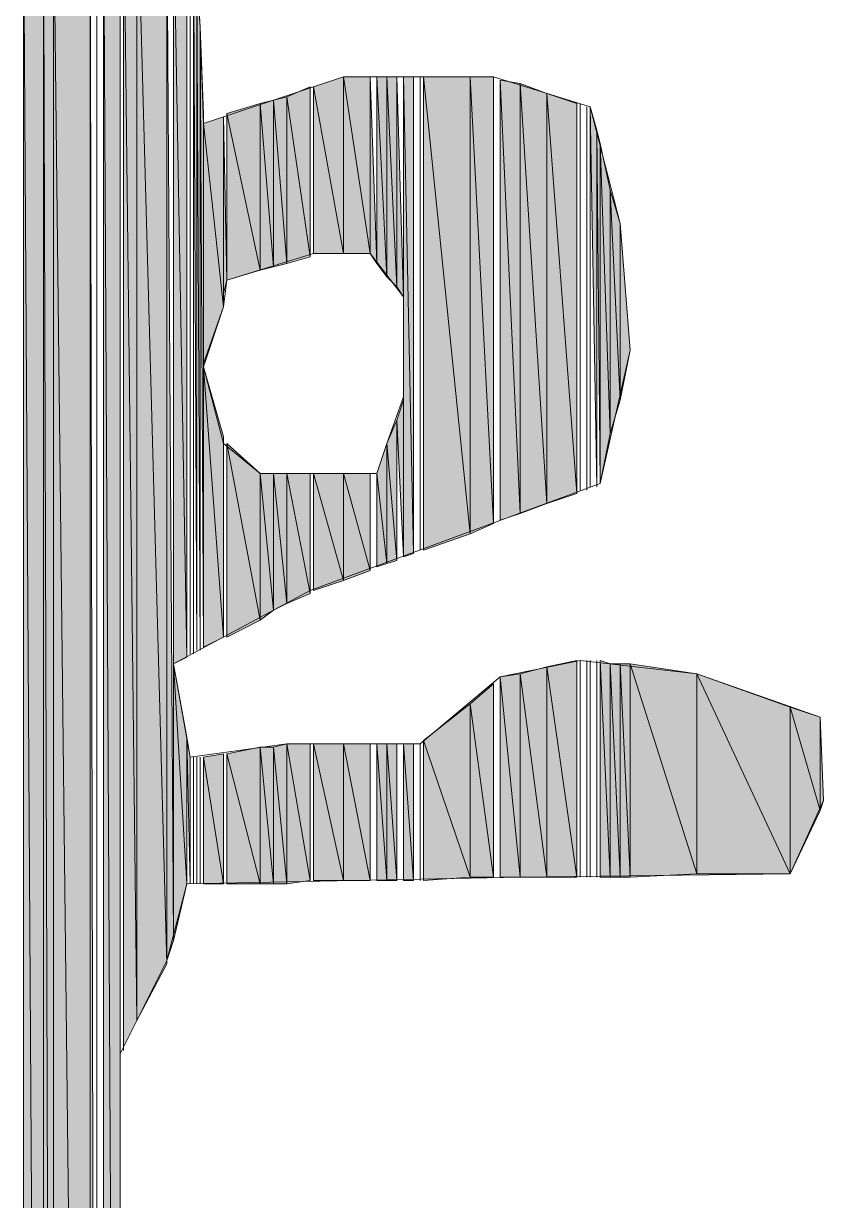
# Model space of a CAD drawing. Header units: millimetres. Extents: x -30643 to 86172, y -19411 to 63186.
# Drawn here: x 83530.8 to 83699.6, y 604.8 to 853.2 of the extents above; entities that cross this region are included whole.
import ezdxf

# ---------------------------------------------------------------- set-up
doc = ezdxf.new("R2010")
doc.units = ezdxf.units.MM

msp = doc.modelspace()

# ---------------------------------------------------------------- hatches: boundary and pattern name
h = msp.add_hatch(color=0)
h.dxf.hatch_style = 2
h.paths.add_polyline_path([(83551.16, 217.05), (83551.16, 884.84), (83547.64, 884.14)])
h = msp.add_hatch(color=0)
h.dxf.hatch_style = 2
h.paths.add_polyline_path([(83551.16, 372.56), (83551.16, 423.93), (83551.16, 884.84)])
h = msp.add_hatch(color=0)
h.dxf.hatch_style = 2
h.paths.add_polyline_path([(83554.68, 642.78), (83554.68, 885.55), (83551.86, 884.84)])
h = msp.add_hatch(color=0)
h.dxf.hatch_style = 2
h.paths.add_polyline_path([(83551.86, 637.15), (83554.68, 642.78), (83551.86, 884.84)])
h = msp.add_hatch(color=0)
h.dxf.hatch_style = 2
h.paths.add_polyline_path([(83554.68, 642.78), (83561.01, 654.74), (83554.68, 885.55)])
h = msp.add_hatch(color=0)
h.dxf.hatch_style = 2
h.paths.add_polyline_path([(83561.01, 654.74), (83561.01, 879.92), (83554.68, 885.55)])
h = msp.add_hatch(color=0)
h.dxf.hatch_style = 2
h.paths.add_polyline_path([(83544.83, 199.46), (83544.83, 883.44), (83537.09, 881.32)])
h = msp.add_hatch(color=0)
h.dxf.hatch_style = 2
h.paths.add_polyline_path([(83544.83, 199.46), (83546.23, 201.57), (83544.83, 883.44)])
h = msp.add_hatch(color=0)
h.dxf.hatch_style = 2
h.paths.add_polyline_path([(83547.64, 202.98), (83551.16, 217.05), (83547.64, 884.14)])
h = msp.add_hatch(color=0)
h.dxf.hatch_style = 2
h.paths.add_polyline_path([(83534.97, 192.42), (83534.97, 881.32), (83530.75, 879.92)])
h = msp.add_hatch(color=0)
h.dxf.hatch_style = 2
h.paths.add_polyline_path([(83530.75, 198.76), (83534.97, 192.42), (83530.75, 879.92)])
h = msp.add_hatch(color=0)
h.dxf.hatch_style = 2
h.paths.add_polyline_path([(83534.97, 192.42), (83537.09, 189.61), (83534.97, 881.32)])
h = msp.add_hatch(color=0)
h.dxf.hatch_style = 2
h.paths.add_polyline_path([(83537.09, 189.61), (83537.09, 881.32), (83534.97, 881.32)])
h = msp.add_hatch(color=0)
h.dxf.hatch_style = 2
h.paths.add_polyline_path([(83537.09, 189.61), (83544.83, 199.46), (83537.09, 881.32)])
h = msp.add_hatch(color=0)
h.dxf.hatch_style = 2
h.paths.add_polyline_path([(83561.01, 655.44), (83562.42, 659.67), (83561.01, 879.21)])
h = msp.add_hatch(color=0)
h.dxf.hatch_style = 2
h.paths.add_polyline_path([(83562.42, 718.07), (83565.23, 719.48), (83562.42, 877.81)])
h = msp.add_hatch(color=0)
h.dxf.hatch_style = 2
h.paths.add_polyline_path([(83565.23, 719.48), (83565.23, 874.99), (83562.42, 877.81)])
h = msp.add_hatch(color=0)
h.dxf.hatch_style = 2
h.paths.add_polyline_path([(83567.34, 720.89), (83567.34, 861.62), (83566.64, 874.29)])
h = msp.add_hatch(color=0)
h.dxf.hatch_style = 2
h.paths.add_polyline_path([(83568.05, 720.89), (83568.05, 852.47), (83567.34, 861.62)])
h = msp.add_hatch(color=0)
h.dxf.hatch_style = 2
h.paths.add_polyline_path([(83568.75, 721.59), (83568.75, 834.18), (83568.05, 852.47)])
h = msp.add_hatch(color=0)
h.dxf.hatch_style = 2
h.paths.add_polyline_path([(83591.27, 803.92), (83591.27, 839.81), (83586.34, 837.7)])
h = msp.add_hatch(color=0)
h.dxf.hatch_style = 2
h.paths.add_polyline_path([(83598.3, 804.62), (83598.3, 841.92), (83591.97, 839.81)])
h = msp.add_hatch(color=0)
h.dxf.hatch_style = 2
h.paths.add_polyline_path([(83591.97, 804.62), (83598.3, 804.62), (83591.97, 839.81)])
h = msp.add_hatch(color=0)
h.dxf.hatch_style = 2
h.paths.add_polyline_path([(83598.3, 804.62), (83603.93, 804.62), (83598.3, 841.92)])
h = msp.add_hatch(color=0)
h.dxf.hatch_style = 2
h.paths.add_polyline_path([(83603.93, 804.62), (83603.93, 841.92), (83598.3, 841.92)])
h = msp.add_hatch(color=0)
h.dxf.hatch_style = 2
h.paths.add_polyline_path([(83603.93, 804.62), (83605.34, 802.51), (83603.93, 841.92)])
h = msp.add_hatch(color=0)
h.dxf.hatch_style = 2
h.paths.add_polyline_path([(83605.34, 802.51), (83607.45, 799.7), (83605.34, 841.92)])
h = msp.add_hatch(color=0)
h.dxf.hatch_style = 2
h.paths.add_polyline_path([(83607.45, 799.7), (83607.45, 841.92), (83605.34, 841.92)])
h = msp.add_hatch(color=0)
h.dxf.hatch_style = 2
h.paths.add_polyline_path([(83607.45, 799.7), (83609.56, 797.59), (83607.45, 841.92)])
h = msp.add_hatch(color=0)
h.dxf.hatch_style = 2
h.paths.add_polyline_path([(83609.56, 797.59), (83609.56, 841.92), (83607.45, 841.92)])
h = msp.add_hatch(color=0)
h.dxf.hatch_style = 2
h.paths.add_polyline_path([(83609.56, 797.59), (83610.97, 795.48), (83609.56, 841.92)])
h = msp.add_hatch(color=0)
h.dxf.hatch_style = 2
h.paths.add_polyline_path([(83610.97, 740.59), (83613.08, 741.29), (83610.97, 841.92)])
h = msp.add_hatch(color=0)
h.dxf.hatch_style = 2
h.paths.add_polyline_path([(83613.08, 741.29), (83613.08, 841.92), (83610.97, 841.92)])
h = msp.add_hatch(color=0)
h.dxf.hatch_style = 2
h.paths.add_polyline_path([(83615.19, 742), (83625.04, 745.51), (83615.19, 841.92)])
h = msp.add_hatch(color=0)
h.dxf.hatch_style = 2
h.paths.add_polyline_path([(83625.04, 745.51), (83625.04, 841.92), (83615.19, 841.92)])
h = msp.add_hatch(color=0)
h.dxf.hatch_style = 2
h.paths.add_polyline_path([(83625.04, 745.51), (83629.97, 747.63), (83625.04, 841.92)])
h = msp.add_hatch(color=0)
h.dxf.hatch_style = 2
h.paths.add_polyline_path([(83629.97, 747.63), (83629.97, 841.92), (83625.04, 841.92)])
h = msp.add_hatch(color=0)
h.dxf.hatch_style = 2
h.paths.add_polyline_path([(83631.38, 748.33), (83635.6, 749.74), (83631.38, 841.21)])
h = msp.add_hatch(color=0)
h.dxf.hatch_style = 2
h.paths.add_polyline_path([(83635.6, 749.74), (83635.6, 840.51), (83631.38, 841.21)])
h = msp.add_hatch(color=0)
h.dxf.hatch_style = 2
h.paths.add_polyline_path([(83635.6, 749.74), (83641.23, 751.85), (83635.6, 840.51)])
h = msp.add_hatch(color=0)
h.dxf.hatch_style = 2
h.paths.add_polyline_path([(83641.23, 751.85), (83641.23, 838.4), (83635.6, 840.51)])
h = msp.add_hatch(color=0)
h.dxf.hatch_style = 2
h.paths.add_polyline_path([(83586.34, 802.51), (83586.34, 837.7), (83583.53, 836.99)])
h = msp.add_hatch(color=0)
h.dxf.hatch_style = 2
h.paths.add_polyline_path([(83586.34, 802.51), (83591.27, 803.92), (83586.34, 837.7)])
h = msp.add_hatch(color=0)
h.dxf.hatch_style = 2
h.paths.add_polyline_path([(83641.23, 751.85), (83647.56, 753.96), (83641.23, 838.4)])
h = msp.add_hatch(color=0)
h.dxf.hatch_style = 2
h.paths.add_polyline_path([(83647.56, 753.96), (83647.56, 836.29), (83641.23, 838.4)])
h = msp.add_hatch(color=0)
h.dxf.hatch_style = 2
h.paths.add_polyline_path([(83580.71, 801.11), (83580.71, 836.29), (83573.68, 834.18)])
h = msp.add_hatch(color=0)
h.dxf.hatch_style = 2
h.paths.add_polyline_path([(83583.53, 801.81), (83583.53, 836.99), (83580.71, 836.29)])
h = msp.add_hatch(color=0)
h.dxf.hatch_style = 2
h.paths.add_polyline_path([(83580.71, 801.11), (83583.53, 801.81), (83580.71, 836.29)])
h = msp.add_hatch(color=0)
h.dxf.hatch_style = 2
h.paths.add_polyline_path([(83583.53, 801.81), (83586.34, 802.51), (83583.53, 836.99)])
h = msp.add_hatch(color=0)
h.dxf.hatch_style = 2
h.paths.add_polyline_path([(83651.78, 755.37), (83651.78, 830.66), (83650.38, 835.59)])
h = msp.add_hatch(color=0)
h.dxf.hatch_style = 2
h.paths.add_polyline_path([(83568.75, 781.4), (83568.75, 832.07), (83568.75, 834.18)])
h = msp.add_hatch(color=0)
h.dxf.hatch_style = 2
h.paths.add_polyline_path([(83572.97, 793.36), (83572.97, 833.47), (83568.75, 832.07)])
h = msp.add_hatch(color=0)
h.dxf.hatch_style = 2
h.paths.add_polyline_path([(83572.97, 793.36), (83572.97, 796.18), (83572.97, 833.47)])
h = msp.add_hatch(color=0)
h.dxf.hatch_style = 2
h.paths.add_polyline_path([(83572.97, 796.18), (83573.68, 798.99), (83572.97, 833.47)])
h = msp.add_hatch(color=0)
h.dxf.hatch_style = 2
h.paths.add_polyline_path([(83573.68, 798.99), (83580.71, 801.11), (83573.68, 834.18)])
h = msp.add_hatch(color=0)
h.dxf.hatch_style = 2
h.paths.add_polyline_path([(83568.75, 781.4), (83572.97, 793.36), (83568.75, 832.07)])
h = msp.add_hatch(color=0)
h.dxf.hatch_style = 2
h.paths.add_polyline_path([(83652.49, 756.07), (83652.49, 827.84), (83651.78, 830.66)])
h = msp.add_hatch(color=0)
h.dxf.hatch_style = 2
h.paths.add_polyline_path([(83652.49, 756.07), (83654.6, 766.62), (83652.49, 827.84)])
h = msp.add_hatch(color=0)
h.dxf.hatch_style = 2
h.paths.add_polyline_path([(83654.6, 766.62), (83654.6, 817.99), (83652.49, 827.84)])
h = msp.add_hatch(color=0)
h.dxf.hatch_style = 2
h.paths.add_polyline_path([(83654.6, 766.62), (83656.71, 773.66), (83654.6, 817.99)])
h = msp.add_hatch(color=0)
h.dxf.hatch_style = 2
h.paths.add_polyline_path([(83656.71, 773.66), (83656.71, 810.96), (83654.6, 817.99)])
h = msp.add_hatch(color=0)
h.dxf.hatch_style = 2
h.paths.add_polyline_path([(83656.71, 773.66), (83658.82, 784.22), (83656.71, 810.96)])
h = msp.add_hatch(color=0)
h.dxf.hatch_style = 2
h.paths.add_polyline_path([(83568.75, 721.59), (83572.97, 723.7), (83568.75, 780.7)])
h = msp.add_hatch(color=0)
h.dxf.hatch_style = 2
h.paths.add_polyline_path([(83572.97, 723.7), (83572.97, 765.92), (83568.75, 780.7)])
h = msp.add_hatch(color=0)
h.dxf.hatch_style = 2
h.paths.add_polyline_path([(83610.97, 740.59), (83610.97, 773.66), (83609.56, 769.44)])
h = msp.add_hatch(color=0)
h.dxf.hatch_style = 2
h.paths.add_polyline_path([(83609.56, 739.88), (83609.56, 769.44), (83607.45, 764.51)])
h = msp.add_hatch(color=0)
h.dxf.hatch_style = 2
h.paths.add_polyline_path([(83573.68, 723.7), (83580.71, 727.22), (83573.68, 764.51)])
h = msp.add_hatch(color=0)
h.dxf.hatch_style = 2
h.paths.add_polyline_path([(83580.71, 727.22), (83580.71, 758.18), (83573.68, 764.51)])
h = msp.add_hatch(color=0)
h.dxf.hatch_style = 2
h.paths.add_polyline_path([(83607.45, 739.18), (83607.45, 764.51), (83605.34, 758.18)])
h = msp.add_hatch(color=0)
h.dxf.hatch_style = 2
h.paths.add_polyline_path([(83607.45, 739.18), (83609.56, 739.88), (83607.45, 764.51)])
h = msp.add_hatch(color=0)
h.dxf.hatch_style = 2
h.paths.add_polyline_path([(83580.71, 727.22), (83583.53, 729.33), (83580.71, 758.18)])
h = msp.add_hatch(color=0)
h.dxf.hatch_style = 2
h.paths.add_polyline_path([(83583.53, 729.33), (83583.53, 758.18), (83580.71, 758.18)])
h = msp.add_hatch(color=0)
h.dxf.hatch_style = 2
h.paths.add_polyline_path([(83583.53, 729.33), (83586.34, 730.74), (83583.53, 758.18)])
h = msp.add_hatch(color=0)
h.dxf.hatch_style = 2
h.paths.add_polyline_path([(83586.34, 730.74), (83586.34, 758.18), (83583.53, 758.18)])
h = msp.add_hatch(color=0)
h.dxf.hatch_style = 2
h.paths.add_polyline_path([(83586.34, 730.74), (83591.27, 732.85), (83586.34, 758.18)])
h = msp.add_hatch(color=0)
h.dxf.hatch_style = 2
h.paths.add_polyline_path([(83591.27, 732.85), (83591.27, 758.18), (83586.34, 758.18)])
h = msp.add_hatch(color=0)
h.dxf.hatch_style = 2
h.paths.add_polyline_path([(83591.97, 733.55), (83598.3, 735.66), (83591.97, 758.18)])
h = msp.add_hatch(color=0)
h.dxf.hatch_style = 2
h.paths.add_polyline_path([(83598.3, 735.66), (83598.3, 758.18), (83591.97, 758.18)])
h = msp.add_hatch(color=0)
h.dxf.hatch_style = 2
h.paths.add_polyline_path([(83598.3, 735.66), (83603.93, 737.77), (83598.3, 758.18)])
h = msp.add_hatch(color=0)
h.dxf.hatch_style = 2
h.paths.add_polyline_path([(83603.93, 737.77), (83603.93, 758.18), (83598.3, 758.18)])
h = msp.add_hatch(color=0)
h.dxf.hatch_style = 2
h.paths.add_polyline_path([(83605.34, 738.48), (83607.45, 739.18), (83605.34, 758.18)])
h = msp.add_hatch(color=0)
h.dxf.hatch_style = 2
h.paths.add_polyline_path([(83562.42, 659.67), (83565.23, 671.63), (83562.42, 718.07)])
h = msp.add_hatch(color=0)
h.dxf.hatch_style = 2
h.paths.add_polyline_path([(83565.23, 671.63), (83565.23, 702.59), (83562.42, 718.07)])
h = msp.add_hatch(color=0)
h.dxf.hatch_style = 2
h.paths.add_polyline_path([(83647.56, 673.04), (83647.56, 718.77), (83641.23, 717.37)])
h = msp.add_hatch(color=0)
h.dxf.hatch_style = 2
h.paths.add_polyline_path([(83652.49, 673.04), (83654.6, 673.04), (83652.49, 718.77)])
h = msp.add_hatch(color=0)
h.dxf.hatch_style = 2
h.paths.add_polyline_path([(83654.6, 673.04), (83654.6, 718.07), (83652.49, 718.77)])
h = msp.add_hatch(color=0)
h.dxf.hatch_style = 2
h.paths.add_polyline_path([(83654.6, 673.04), (83656.71, 673.04), (83654.6, 718.07)])
h = msp.add_hatch(color=0)
h.dxf.hatch_style = 2
h.paths.add_polyline_path([(83656.71, 673.04), (83656.71, 718.07), (83654.6, 718.07)])
h = msp.add_hatch(color=0)
h.dxf.hatch_style = 2
h.paths.add_polyline_path([(83656.71, 673.04), (83658.82, 673.04), (83656.71, 718.07)])
h = msp.add_hatch(color=0)
h.dxf.hatch_style = 2
h.paths.add_polyline_path([(83658.82, 673.04), (83658.82, 718.07), (83656.71, 718.07)])
h = msp.add_hatch(color=0)
h.dxf.hatch_style = 2
h.paths.add_polyline_path([(83658.82, 673.04), (83672.9, 673.74), (83658.82, 718.07)])
h = msp.add_hatch(color=0)
h.dxf.hatch_style = 2
h.paths.add_polyline_path([(83672.9, 673.74), (83672.9, 715.96), (83658.82, 718.07)])
h = msp.add_hatch(color=0)
h.dxf.hatch_style = 2
h.paths.add_polyline_path([(83635.6, 673.04), (83635.6, 715.96), (83631.38, 715.26)])
h = msp.add_hatch(color=0)
h.dxf.hatch_style = 2
h.paths.add_polyline_path([(83641.23, 673.04), (83641.23, 717.37), (83635.6, 715.96)])
h = msp.add_hatch(color=0)
h.dxf.hatch_style = 2
h.paths.add_polyline_path([(83635.6, 673.04), (83641.23, 673.04), (83635.6, 715.96)])
h = msp.add_hatch(color=0)
h.dxf.hatch_style = 2
h.paths.add_polyline_path([(83641.23, 673.04), (83647.56, 673.04), (83641.23, 717.37)])
h = msp.add_hatch(color=0)
h.dxf.hatch_style = 2
h.paths.add_polyline_path([(83672.9, 673.74), (83692.6, 673.74), (83672.9, 715.96)])
h = msp.add_hatch(color=0)
h.dxf.hatch_style = 2
h.paths.add_polyline_path([(83692.6, 673.74), (83692.6, 708.92), (83672.9, 715.96)])
h = msp.add_hatch(color=0)
h.dxf.hatch_style = 2
h.paths.add_polyline_path([(83629.97, 673.04), (83629.97, 713.85), (83625.04, 709.63)])
h = msp.add_hatch(color=0)
h.dxf.hatch_style = 2
h.paths.add_polyline_path([(83631.38, 673.04), (83635.6, 673.04), (83631.38, 715.26)])
h = msp.add_hatch(color=0)
h.dxf.hatch_style = 2
h.paths.add_polyline_path([(83625.04, 673.04), (83625.04, 709.63), (83615.19, 701.89)])
h = msp.add_hatch(color=0)
h.dxf.hatch_style = 2
h.paths.add_polyline_path([(83625.04, 673.04), (83629.97, 673.04), (83625.04, 709.63)])
h = msp.add_hatch(color=0)
h.dxf.hatch_style = 2
h.paths.add_polyline_path([(83692.6, 673.74), (83698.93, 687.11), (83692.6, 708.92)])
h = msp.add_hatch(color=0)
h.dxf.hatch_style = 2
h.paths.add_polyline_path([(83698.93, 687.11), (83698.93, 706.81), (83692.6, 708.92)])
h = msp.add_hatch(color=0)
h.dxf.hatch_style = 2
h.paths.add_polyline_path([(83698.93, 687.11), (83699.63, 689.22), (83698.93, 706.81)])
h = msp.add_hatch(color=0)
h.dxf.hatch_style = 2
h.paths.add_polyline_path([(83565.94, 671.63), (83565.94, 698.37), (83565.23, 702.59)])
h = msp.add_hatch(color=0)
h.dxf.hatch_style = 2
h.paths.add_polyline_path([(83586.34, 671.63), (83586.34, 701.18), (83583.53, 700.48)])
h = msp.add_hatch(color=0)
h.dxf.hatch_style = 2
h.paths.add_polyline_path([(83586.34, 671.63), (83591.27, 672.33), (83586.34, 701.18)])
h = msp.add_hatch(color=0)
h.dxf.hatch_style = 2
h.paths.add_polyline_path([(83591.27, 672.33), (83591.27, 701.18), (83586.34, 701.18)])
h = msp.add_hatch(color=0)
h.dxf.hatch_style = 2
h.paths.add_polyline_path([(83591.97, 672.33), (83598.3, 672.33), (83591.97, 701.18)])
h = msp.add_hatch(color=0)
h.dxf.hatch_style = 2
h.paths.add_polyline_path([(83598.3, 672.33), (83598.3, 701.18), (83591.97, 701.18)])
h = msp.add_hatch(color=0)
h.dxf.hatch_style = 2
h.paths.add_polyline_path([(83598.3, 672.33), (83603.93, 672.33), (83598.3, 701.18)])
h = msp.add_hatch(color=0)
h.dxf.hatch_style = 2
h.paths.add_polyline_path([(83603.93, 672.33), (83603.93, 701.18), (83598.3, 701.18)])
h = msp.add_hatch(color=0)
h.dxf.hatch_style = 2
h.paths.add_polyline_path([(83605.34, 672.33), (83607.45, 672.33), (83605.34, 701.18)])
h = msp.add_hatch(color=0)
h.dxf.hatch_style = 2
h.paths.add_polyline_path([(83607.45, 672.33), (83607.45, 701.18), (83605.34, 701.18)])
h = msp.add_hatch(color=0)
h.dxf.hatch_style = 2
h.paths.add_polyline_path([(83607.45, 672.33), (83609.56, 672.33), (83607.45, 701.18)])
h = msp.add_hatch(color=0)
h.dxf.hatch_style = 2
h.paths.add_polyline_path([(83609.56, 672.33), (83609.56, 701.18), (83607.45, 701.18)])
h = msp.add_hatch(color=0)
h.dxf.hatch_style = 2
h.paths.add_polyline_path([(83610.97, 672.33), (83613.08, 672.33), (83610.97, 701.18)])
h = msp.add_hatch(color=0)
h.dxf.hatch_style = 2
h.paths.add_polyline_path([(83613.08, 672.33), (83613.08, 701.18), (83610.97, 701.18)])
h = msp.add_hatch(color=0)
h.dxf.hatch_style = 2
h.paths.add_polyline_path([(83615.19, 672.33), (83625.04, 673.04), (83615.19, 701.89)])
h = msp.add_hatch(color=0)
h.dxf.hatch_style = 2
h.paths.add_polyline_path([(83572.97, 671.63), (83572.97, 699.07), (83568.75, 698.37)])
h = msp.add_hatch(color=0)
h.dxf.hatch_style = 2
h.paths.add_polyline_path([(83568.75, 671.63), (83572.97, 671.63), (83568.75, 698.37)])
h = msp.add_hatch(color=0)
h.dxf.hatch_style = 2
h.paths.add_polyline_path([(83580.71, 671.63), (83580.71, 700.48), (83573.68, 699.07)])
h = msp.add_hatch(color=0)
h.dxf.hatch_style = 2
h.paths.add_polyline_path([(83573.68, 671.63), (83580.71, 671.63), (83573.68, 699.07)])
h = msp.add_hatch(color=0)
h.dxf.hatch_style = 2
h.paths.add_polyline_path([(83580.71, 671.63), (83583.53, 671.63), (83580.71, 700.48)])
h = msp.add_hatch(color=0)
h.dxf.hatch_style = 2
h.paths.add_polyline_path([(83583.53, 671.63), (83583.53, 700.48), (83580.71, 700.48)])
h = msp.add_hatch(color=0)
h.dxf.hatch_style = 2
h.paths.add_polyline_path([(83583.53, 671.63), (83586.34, 671.63), (83583.53, 700.48)])

# ---------------------------------------------------------------- linework, layer by layer
at = {"color": 0, "lineweight": 0}
for points in [[(83551.16, 217.05), (83551.16, 884.84), (83547.64, 884.14)], [(83551.16, 372.56), (83551.16, 423.93), (83551.16, 884.84)], [(83551.16, 423.93), (83551.16, 884.84)], [(83551.16, 635.74), (83551.16, 884.84)], [(83554.68, 642.78), (83554.68, 885.55), (83551.86, 884.84)], [(83551.86, 636.44), (83551.86, 884.84)], [(83551.86, 636.44), (83551.86, 884.84)], [(83551.86, 637.15), (83551.86, 884.84)], [(83551.86, 637.15), (83554.68, 642.78), (83551.86, 884.84)], [(83554.68, 642.78), (83561.01, 654.74), (83554.68, 885.55)], [(83561.01, 654.74), (83561.01, 879.92), (83554.68, 885.55)], [(83544.83, 199.46), (83544.83, 883.44), (83537.09, 881.32)], [(83544.83, 199.46), (83546.23, 201.57), (83544.83, 883.44)], [(83546.23, 201.57), (83546.23, 883.44)], [(83546.23, 201.57), (83546.23, 883.44)], [(83547.64, 202.98), (83547.64, 884.14)], [(83547.64, 202.98), (83551.16, 217.05), (83547.64, 884.14)], [(83534.97, 192.42), (83534.97, 881.32), (83530.75, 879.92)], [(83530.75, 198.76), (83530.75, 879.92)], [(83530.75, 198.76), (83534.97, 192.42), (83530.75, 879.92)], [(83534.97, 192.42), (83537.09, 189.61), (83534.97, 881.32)], [(83537.09, 189.61), (83537.09, 881.32), (83534.97, 881.32)], [(83537.09, 189.61), (83544.83, 199.46), (83537.09, 881.32)], [(83561.01, 654.74), (83561.01, 879.92)], [(83561.01, 655.44), (83561.01, 879.21)], [(83561.01, 655.44), (83562.42, 659.67), (83561.01, 879.21)], [(83562.42, 659.67), (83562.42, 877.81)], [(83562.42, 718.07), (83565.23, 719.48), (83562.42, 877.81)], [(83565.23, 719.48), (83565.23, 874.99), (83562.42, 877.81)], [(83565.23, 719.48), (83565.23, 874.99)], [(83565.94, 720.18), (83565.94, 874.29)], [(83565.94, 720.18), (83565.94, 874.29)], [(83566.64, 720.18), (83566.64, 874.29)], [(83566.64, 720.18), (83566.64, 874.29)], [(83567.34, 720.89), (83567.34, 861.62), (83566.64, 874.29)], [(83567.34, 720.89), (83567.34, 861.62)], [(83568.05, 720.89), (83568.05, 852.47), (83567.34, 861.62)], [(83568.05, 720.89), (83568.05, 852.47)], [(83568.75, 721.59), (83568.75, 834.18), (83568.05, 852.47)], [(83591.27, 803.92), (83591.27, 839.81), (83586.34, 837.7)], [(83591.27, 803.92), (83591.27, 839.81)], [(83591.27, 803.92), (83591.27, 839.81)], [(83591.27, 803.92), (83591.27, 839.81)], [(83591.27, 804.62), (83591.27, 839.81)], [(83591.27, 804.62), (83591.27, 839.81)], [(83598.3, 804.62), (83598.3, 841.92), (83591.97, 839.81)], [(83591.97, 804.62), (83591.97, 839.81)], [(83591.97, 804.62), (83598.3, 804.62), (83591.97, 839.81)], [(83598.3, 804.62), (83603.93, 804.62), (83598.3, 841.92)], [(83603.93, 804.62), (83603.93, 841.92), (83598.3, 841.92)], [(83603.93, 804.62), (83605.34, 802.51), (83603.93, 841.92)], [(83605.34, 802.51), (83605.34, 841.92)], [(83605.34, 802.51), (83607.45, 799.7), (83605.34, 841.92)], [(83607.45, 799.7), (83607.45, 841.92), (83605.34, 841.92)], [(83607.45, 799.7), (83609.56, 797.59), (83607.45, 841.92)], [(83609.56, 797.59), (83609.56, 841.92), (83607.45, 841.92)], [(83609.56, 797.59), (83610.97, 795.48), (83609.56, 841.92)], [(83610.97, 795.48), (83610.97, 841.92)], [(83610.97, 795.48), (83610.97, 841.92)], [(83610.97, 795.48), (83610.97, 841.92)], [(83610.97, 740.59), (83613.08, 741.29), (83610.97, 841.92)], [(83613.08, 741.29), (83613.08, 841.92), (83610.97, 841.92)], [(83613.08, 741.29), (83613.08, 841.92)], [(83614.49, 742), (83614.49, 841.92)], [(83614.49, 742), (83614.49, 841.92)], [(83615.19, 742), (83615.19, 841.92)], [(83615.19, 742), (83625.04, 745.51), (83615.19, 841.92)], [(83625.04, 745.51), (83625.04, 841.92), (83615.19, 841.92)], [(83625.04, 745.51), (83629.97, 747.63), (83625.04, 841.92)], [(83629.97, 747.63), (83629.97, 841.92), (83625.04, 841.92)], [(83629.97, 747.63), (83629.97, 841.92)], [(83631.38, 748.33), (83631.38, 841.21)], [(83631.38, 748.33), (83631.38, 841.21)], [(83631.38, 748.33), (83631.38, 841.21)], [(83631.38, 748.33), (83635.6, 749.74), (83631.38, 841.21)], [(83635.6, 749.74), (83635.6, 840.51), (83631.38, 841.21)], [(83635.6, 749.74), (83641.23, 751.85), (83635.6, 840.51)], [(83641.23, 751.85), (83641.23, 838.4), (83635.6, 840.51)], [(83586.34, 802.51), (83586.34, 837.7), (83583.53, 836.99)], [(83586.34, 802.51), (83591.27, 803.92), (83586.34, 837.7)], [(83641.23, 751.85), (83647.56, 753.96), (83641.23, 838.4)], [(83647.56, 753.96), (83647.56, 836.29), (83641.23, 838.4)], [(83580.71, 801.11), (83580.71, 836.29), (83573.68, 834.18)], [(83583.53, 801.81), (83583.53, 836.99), (83580.71, 836.29)], [(83580.71, 801.11), (83583.53, 801.81), (83580.71, 836.29)], [(83583.53, 801.81), (83586.34, 802.51), (83583.53, 836.99)], [(83647.56, 753.96), (83647.56, 836.29)], [(83648.27, 754.66), (83648.27, 836.29)], [(83648.27, 754.66), (83648.27, 836.29)], [(83649.67, 754.66), (83649.67, 835.59)], [(83649.67, 754.66), (83649.67, 835.59)], [(83650.38, 755.37), (83650.38, 835.59)], [(83650.38, 755.37), (83650.38, 835.59)], [(83651.78, 755.37), (83651.78, 830.66), (83650.38, 835.59)], [(83568.75, 780.7), (83568.75, 834.18)], [(83568.75, 781.4), (83568.75, 832.07), (83568.75, 834.18)], [(83572.97, 793.36), (83572.97, 833.47), (83568.75, 832.07)], [(83572.97, 793.36), (83572.97, 796.18), (83572.97, 833.47)], [(83572.97, 796.18), (83572.97, 833.47)], [(83572.97, 796.18), (83573.68, 798.99), (83572.97, 833.47)], [(83573.68, 798.99), (83573.68, 834.18)], [(83573.68, 798.99), (83580.71, 801.11), (83573.68, 834.18)], [(83568.75, 781.4), (83572.97, 793.36), (83568.75, 832.07)], [(83651.78, 755.37), (83651.78, 830.66)], [(83652.49, 756.07), (83652.49, 827.84), (83651.78, 830.66)], [(83652.49, 756.07), (83654.6, 766.62), (83652.49, 827.84)], [(83654.6, 766.62), (83654.6, 817.99), (83652.49, 827.84)], [(83654.6, 766.62), (83656.71, 773.66), (83654.6, 817.99)], [(83656.71, 773.66), (83656.71, 810.96), (83654.6, 817.99)], [(83656.71, 773.66), (83658.82, 784.22), (83656.71, 810.96)], [(83573.68, 798.99), (83591.97, 804.62), (83603.93, 804.62), (83610.97, 795.48), (83610.97, 784.22), (83610.97, 774.37), (83607.45, 764.51), (83605.34, 758.18), (83591.27, 758.18), (83580.71, 758.18), (83572.97, 764.51), (83568.75, 780.7), (83572.97, 793.36)], [(83568.75, 721.59), (83568.75, 780.7)], [(83568.75, 721.59), (83568.75, 780.7)], [(83568.75, 721.59), (83572.97, 723.7), (83568.75, 780.7)], [(83572.97, 723.7), (83572.97, 765.92), (83568.75, 780.7)], [(83610.97, 740.59), (83610.97, 773.66), (83609.56, 769.44)], [(83610.97, 740.59), (83610.97, 774.37)], [(83610.97, 740.59), (83610.97, 773.66)], [(83609.56, 739.88), (83609.56, 769.44), (83607.45, 764.51)], [(83609.56, 739.88), (83609.56, 769.44)], [(83572.97, 723.7), (83572.97, 765.92)], [(83572.97, 723.7), (83572.97, 764.51)], [(83572.97, 723.7), (83572.97, 764.51)], [(83573.68, 723.7), (83573.68, 764.51)], [(83573.68, 723.7), (83580.71, 727.22), (83573.68, 764.51)], [(83580.71, 727.22), (83580.71, 758.18), (83573.68, 764.51)], [(83607.45, 739.18), (83607.45, 764.51), (83605.34, 758.18)], [(83607.45, 739.18), (83609.56, 739.88), (83607.45, 764.51)], [(83580.71, 727.22), (83583.53, 729.33), (83580.71, 758.18)], [(83583.53, 729.33), (83583.53, 758.18), (83580.71, 758.18)], [(83583.53, 729.33), (83586.34, 730.74), (83583.53, 758.18)], [(83586.34, 730.74), (83586.34, 758.18), (83583.53, 758.18)], [(83586.34, 730.74), (83591.27, 732.85), (83586.34, 758.18)], [(83591.27, 732.85), (83591.27, 758.18), (83586.34, 758.18)], [(83591.27, 732.85), (83591.27, 758.18)], [(83591.27, 732.85), (83591.27, 758.18)], [(83591.27, 732.85), (83591.27, 758.18)], [(83591.27, 733.55), (83591.27, 758.18)], [(83591.27, 733.55), (83591.27, 758.18)], [(83591.97, 733.55), (83591.97, 758.18)], [(83591.97, 733.55), (83598.3, 735.66), (83591.97, 758.18)], [(83598.3, 735.66), (83598.3, 758.18), (83591.97, 758.18)], [(83598.3, 735.66), (83603.93, 737.77), (83598.3, 758.18)], [(83603.93, 737.77), (83603.93, 758.18), (83598.3, 758.18)], [(83603.93, 737.77), (83603.93, 758.18)], [(83605.34, 738.48), (83605.34, 758.18)], [(83605.34, 738.48), (83607.45, 739.18), (83605.34, 758.18)], [(83562.42, 659.67), (83565.23, 671.63), (83562.42, 718.07)], [(83565.23, 671.63), (83565.23, 702.59), (83562.42, 718.07)], [(83647.56, 673.04), (83647.56, 718.77), (83641.23, 717.37)], [(83647.56, 673.04), (83647.56, 718.77)], [(83648.27, 673.04), (83648.27, 718.77)], [(83648.27, 673.04), (83648.27, 718.77)], [(83649.67, 673.04), (83649.67, 718.77)], [(83649.67, 673.04), (83649.67, 718.77)], [(83650.38, 673.04), (83650.38, 718.77)], [(83650.38, 673.04), (83650.38, 718.77)], [(83651.78, 673.04), (83651.78, 718.77)], [(83651.78, 673.04), (83651.78, 718.77)], [(83652.49, 673.04), (83652.49, 718.77)], [(83652.49, 673.04), (83654.6, 673.04), (83652.49, 718.77)], [(83654.6, 673.04), (83654.6, 718.07), (83652.49, 718.77)], [(83654.6, 673.04), (83656.71, 673.04), (83654.6, 718.07)], [(83656.71, 673.04), (83656.71, 718.07), (83654.6, 718.07)], [(83656.71, 673.04), (83658.82, 673.04), (83656.71, 718.07)], [(83658.82, 673.04), (83658.82, 718.07), (83656.71, 718.07)], [(83658.82, 673.04), (83672.9, 673.74), (83658.82, 718.07)], [(83672.9, 673.74), (83672.9, 715.96), (83658.82, 718.07)], [(83635.6, 673.04), (83635.6, 715.96), (83631.38, 715.26)], [(83641.23, 673.04), (83641.23, 717.37), (83635.6, 715.96)], [(83635.6, 673.04), (83641.23, 673.04), (83635.6, 715.96)], [(83641.23, 673.04), (83647.56, 673.04), (83641.23, 717.37)], [(83672.9, 673.74), (83692.6, 673.74), (83672.9, 715.96)], [(83692.6, 673.74), (83692.6, 708.92), (83672.9, 715.96)], [(83629.97, 673.04), (83629.97, 713.85), (83625.04, 709.63)], [(83629.97, 673.04), (83629.97, 713.85)], [(83631.38, 673.04), (83631.38, 715.26)], [(83631.38, 673.04), (83631.38, 715.26)], [(83631.38, 673.04), (83631.38, 715.26)], [(83631.38, 673.04), (83635.6, 673.04), (83631.38, 715.26)], [(83625.04, 673.04), (83625.04, 709.63), (83615.19, 701.89)], [(83625.04, 673.04), (83629.97, 673.04), (83625.04, 709.63)], [(83692.6, 673.74), (83698.93, 687.11), (83692.6, 708.92)], [(83698.93, 687.11), (83698.93, 706.81), (83692.6, 708.92)], [(83698.93, 687.11), (83699.63, 689.22), (83698.93, 706.81)], [(83565.23, 671.63), (83565.23, 702.59)], [(83565.94, 671.63), (83565.94, 698.37), (83565.23, 702.59)], [(83586.34, 671.63), (83586.34, 701.18), (83583.53, 700.48)], [(83586.34, 671.63), (83591.27, 672.33), (83586.34, 701.18)], [(83591.27, 672.33), (83591.27, 701.18), (83586.34, 701.18)], [(83591.27, 672.33), (83591.27, 701.18)], [(83591.27, 672.33), (83591.27, 701.18)], [(83591.27, 672.33), (83591.27, 701.18)], [(83591.27, 672.33), (83591.27, 701.18)], [(83591.27, 672.33), (83591.27, 701.18)], [(83591.97, 672.33), (83591.97, 701.18)], [(83591.97, 672.33), (83598.3, 672.33), (83591.97, 701.18)], [(83598.3, 672.33), (83598.3, 701.18), (83591.97, 701.18)], [(83598.3, 672.33), (83603.93, 672.33), (83598.3, 701.18)], [(83603.93, 672.33), (83603.93, 701.18), (83598.3, 701.18)], [(83603.93, 672.33), (83603.93, 701.18)], [(83605.34, 672.33), (83605.34, 701.18)], [(83605.34, 672.33), (83607.45, 672.33), (83605.34, 701.18)], [(83607.45, 672.33), (83607.45, 701.18), (83605.34, 701.18)], [(83607.45, 672.33), (83609.56, 672.33), (83607.45, 701.18)], [(83609.56, 672.33), (83609.56, 701.18), (83607.45, 701.18)], [(83609.56, 672.33), (83609.56, 701.18)], [(83610.97, 672.33), (83610.97, 701.18)], [(83610.97, 672.33), (83610.97, 701.18)], [(83610.97, 672.33), (83610.97, 701.18)], [(83610.97, 672.33), (83613.08, 672.33), (83610.97, 701.18)], [(83613.08, 672.33), (83613.08, 701.18), (83610.97, 701.18)], [(83613.08, 672.33), (83613.08, 701.18)], [(83614.49, 672.33), (83614.49, 701.18)], [(83614.49, 672.33), (83614.49, 701.18)], [(83615.19, 672.33), (83615.19, 701.89)], [(83615.19, 672.33), (83625.04, 673.04), (83615.19, 701.89)], [(83565.94, 671.63), (83565.94, 698.37)], [(83566.64, 671.63), (83566.64, 698.37)], [(83566.64, 671.63), (83566.64, 698.37)], [(83567.34, 671.63), (83567.34, 698.37)], [(83567.34, 671.63), (83567.34, 698.37)], [(83568.05, 671.63), (83568.05, 698.37)], [(83568.05, 671.63), (83568.05, 698.37)], [(83572.97, 671.63), (83572.97, 699.07), (83568.75, 698.37)], [(83568.75, 671.63), (83568.75, 698.37)], [(83568.75, 671.63), (83568.75, 698.37)], [(83568.75, 671.63), (83568.75, 698.37)], [(83568.75, 671.63), (83572.97, 671.63), (83568.75, 698.37)], [(83572.97, 671.63), (83572.97, 699.07)], [(83572.97, 671.63), (83572.97, 699.07)], [(83572.97, 671.63), (83572.97, 699.07)], [(83580.71, 671.63), (83580.71, 700.48), (83573.68, 699.07)], [(83573.68, 671.63), (83573.68, 699.07)], [(83573.68, 671.63), (83580.71, 671.63), (83573.68, 699.07)], [(83580.71, 671.63), (83583.53, 671.63), (83580.71, 700.48)], [(83583.53, 671.63), (83583.53, 700.48), (83580.71, 700.48)], [(83583.53, 671.63), (83586.34, 671.63), (83583.53, 700.48)]]:
    msp.add_lwpolyline(points, close=True, dxfattribs=at)
msp.add_lwpolyline([(83566.64, 874.29), (83568.05, 852.47), (83568.75, 832.07), (83598.3, 841.92), (83629.97, 841.92), (83650.38, 835.59), (83656.71, 810.96), (83658.82, 784.22), (83652.49, 756.07), (83591.27, 733.55), (83562.42, 718.07), (83565.94, 698.37), (83586.34, 701.18), (83614.49, 701.18), (83631.38, 715.26), (83648.27, 718.77), (83672.9, 715.96), (83698.93, 706.81), (83699.63, 689.22), (83692.6, 673.74), (83635.6, 673.04), (83565.23, 671.63), (83561.01, 655.44), (83551.16, 635.74), (83551.16, 600.56)], dxfattribs=at)

doc.saveas('drawing.dxf')
